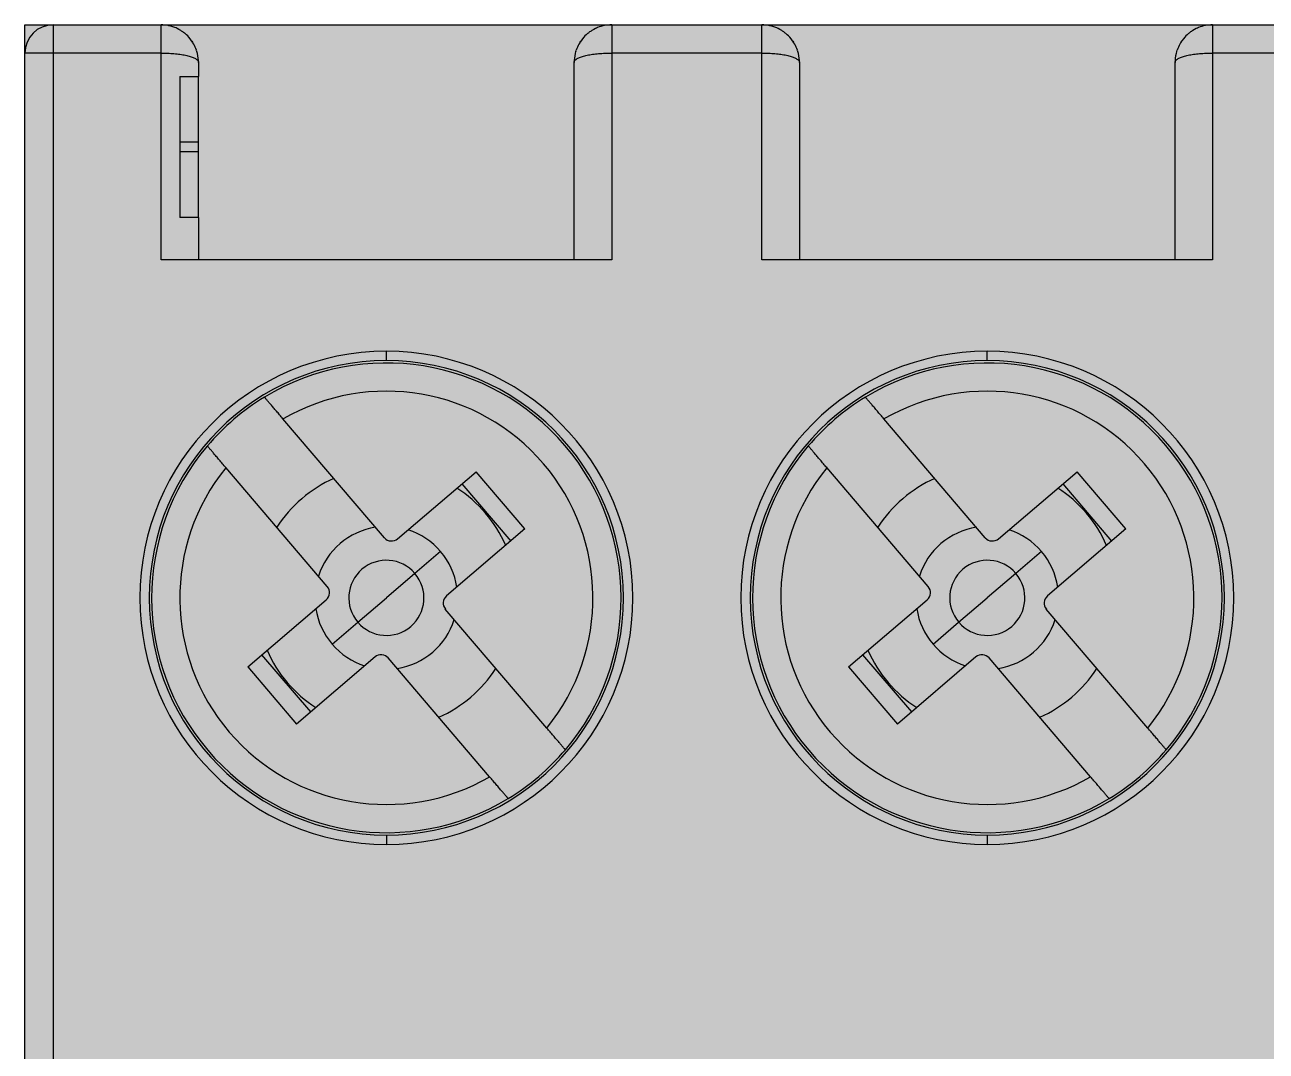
# Model space of a CAD drawing. Extents: x -20 to 2016, y -5898 to 916.
# Drawn here: x 955.75 to 968.97, y 106.23 to 117.16 of the extents above; entities that cross this region are included whole.
import ezdxf

# ---------------------------------------------------------------- set-up
doc = ezdxf.new("R2010")
doc.units = 0
doc.layers.add('MAIN-1', color=7, linetype='Continuous')
doc.layers.add('SYMS', color=7, linetype='Continuous')

msp = doc.modelspace()

# ---------------------------------------------------------------- hatches: boundary and pattern name
at = {"layer": 'SYMS', "true_color": 0x636466}
h = msp.add_hatch(color=251, dxfattribs=at)
h.dxf.hatch_style = 1
h.paths.add_polyline_path([(955.755, 38.159), (982.655, 38.159), (982.655, 117.159), (955.755, 117.159)])

# ---------------------------------------------------------------- linework, layer by layer
at = {"layer": 'MAIN-1'}
for p, q in [((956.055, 117.159), (956.055, 116.859)), ((956.055, 117.159), (957.205, 117.159)), ((957.205, 117.159), (962.005, 117.159)), ((957.226, 117.158), (957.205, 117.159)), ((957.205, 116.859), (957.205, 117.159)), ((957.248, 117.157), (957.226, 117.158)), ((957.269, 117.154), (957.248, 117.157)), ((957.29, 117.15), (957.269, 117.154)), ((957.311, 117.144), (957.29, 117.15)), ((957.332, 117.138), (957.311, 117.144)), ((957.353, 117.131), (957.332, 117.138)), ((961.872, 117.136), (961.854, 117.129)), ((961.89, 117.142), (961.872, 117.136)), ((961.909, 117.147), (961.89, 117.142)), ((961.928, 117.152), (961.909, 117.147)), ((961.947, 117.155), (961.928, 117.152)), ((961.966, 117.157), (961.947, 117.155)), ((961.985, 117.159), (961.966, 117.157)), ((962.005, 117.159), (961.985, 117.159)), ((962.005, 117.159), (963.605, 117.159)), ((962.005, 117.159), (962.005, 116.859)), ((963.605, 117.159), (968.405, 117.159)), ((963.626, 117.158), (963.605, 117.159)), ((963.605, 116.859), (963.605, 117.159)), ((963.648, 117.157), (963.626, 117.158)), ((963.669, 117.154), (963.648, 117.157)), ((963.69, 117.15), (963.669, 117.154)), ((963.711, 117.144), (963.69, 117.15)), ((963.732, 117.138), (963.711, 117.144)), ((963.753, 117.131), (963.732, 117.138)), ((968.272, 117.136), (968.254, 117.129)), ((968.29, 117.142), (968.272, 117.136)), ((968.309, 117.147), (968.29, 117.142)), ((968.328, 117.152), (968.309, 117.147)), ((968.347, 117.155), (968.328, 117.152)), ((968.366, 117.157), (968.347, 117.155)), ((968.385, 117.159), (968.366, 117.157)), ((968.405, 117.159), (968.385, 117.159)), ((968.405, 117.159), (970.005, 117.159)), ((968.405, 117.159), (968.405, 116.859)), ((957.365, 117.126), (957.353, 117.131)), ((957.378, 117.119), (957.365, 117.126)), ((957.396, 117.11), (957.378, 117.119)), ((957.415, 117.099), (957.396, 117.11)), ((957.424, 117.093), (957.415, 117.099)), ((957.431, 117.089), (957.424, 117.093)), ((957.439, 117.083), (957.431, 117.089)), ((957.446, 117.078), (957.439, 117.083)), ((957.454, 117.072), (957.446, 117.078)), ((957.461, 117.066), (957.454, 117.072)), ((957.468, 117.06), (957.461, 117.066)), ((957.475, 117.054), (957.468, 117.06)), ((957.489, 117.041), (957.475, 117.054)), ((957.502, 117.027), (957.489, 117.041)), ((957.516, 117.01), (957.502, 117.027)), ((957.531, 116.99), (957.516, 117.01)), ((961.694, 117.01), (961.678, 116.99)), ((961.707, 117.027), (961.694, 117.01)), ((961.72, 117.041), (961.707, 117.027)), ((961.734, 117.054), (961.72, 117.041)), ((961.741, 117.06), (961.734, 117.054)), ((961.748, 117.066), (961.741, 117.06)), ((961.756, 117.072), (961.748, 117.066)), ((961.763, 117.078), (961.756, 117.072)), ((961.77, 117.083), (961.763, 117.078)), ((961.778, 117.089), (961.77, 117.083)), ((961.785, 117.093), (961.778, 117.089)), ((961.794, 117.099), (961.785, 117.093)), ((961.813, 117.11), (961.794, 117.099)), ((961.831, 117.119), (961.813, 117.11)), ((961.844, 117.125), (961.831, 117.119)), ((961.854, 117.129), (961.844, 117.125)), ((963.765, 117.126), (963.753, 117.131)), ((963.778, 117.119), (963.765, 117.126)), ((963.796, 117.11), (963.778, 117.119)), ((963.815, 117.099), (963.796, 117.11)), ((963.824, 117.093), (963.815, 117.099)), ((963.831, 117.089), (963.824, 117.093)), ((963.839, 117.083), (963.831, 117.089)), ((963.846, 117.078), (963.839, 117.083)), ((963.854, 117.072), (963.846, 117.078)), ((963.861, 117.066), (963.854, 117.072)), ((963.868, 117.06), (963.861, 117.066)), ((963.875, 117.054), (963.868, 117.06)), ((963.889, 117.041), (963.875, 117.054)), ((963.902, 117.027), (963.889, 117.041)), ((963.916, 117.01), (963.902, 117.027)), ((963.931, 116.99), (963.916, 117.01)), ((968.094, 117.01), (968.078, 116.99)), ((968.107, 117.027), (968.094, 117.01)), ((968.12, 117.041), (968.107, 117.027)), ((968.134, 117.054), (968.12, 117.041)), ((968.141, 117.06), (968.134, 117.054)), ((968.148, 117.066), (968.141, 117.06)), ((968.156, 117.072), (968.148, 117.066)), ((968.163, 117.078), (968.156, 117.072)), ((968.17, 117.083), (968.163, 117.078)), ((968.178, 117.089), (968.17, 117.083)), ((968.185, 117.093), (968.178, 117.089)), ((968.194, 117.099), (968.185, 117.093)), ((968.213, 117.11), (968.194, 117.099)), ((968.231, 117.119), (968.213, 117.11)), ((968.244, 117.125), (968.231, 117.119)), ((968.254, 117.129), (968.244, 117.125)), ((957.541, 116.975), (957.531, 116.99)), ((957.545, 116.969), (957.535, 116.984)), ((957.535, 116.984), (957.541, 116.975)), ((957.554, 116.954), (957.545, 116.969)), ((957.562, 116.939), (957.554, 116.954)), ((957.569, 116.923), (957.562, 116.939)), ((957.576, 116.907), (957.569, 116.923)), ((957.582, 116.891), (957.576, 116.907)), ((957.588, 116.874), (957.584, 116.885)), ((957.593, 116.854), (957.588, 116.874)), ((961.621, 116.874), (961.616, 116.854)), ((961.625, 116.885), (961.621, 116.874)), ((961.633, 116.907), (961.627, 116.891)), ((961.64, 116.923), (961.633, 116.907)), ((961.647, 116.939), (961.64, 116.923)), ((961.656, 116.954), (961.647, 116.939)), ((961.664, 116.969), (961.656, 116.954)), ((961.674, 116.984), (961.664, 116.969)), ((961.678, 116.99), (961.668, 116.975)), ((961.668, 116.975), (961.674, 116.984)), ((963.941, 116.975), (963.931, 116.99)), ((963.945, 116.969), (963.935, 116.984)), ((963.935, 116.984), (963.941, 116.975)), ((963.954, 116.954), (963.945, 116.969)), ((963.962, 116.939), (963.954, 116.954)), ((963.969, 116.923), (963.962, 116.939)), ((963.976, 116.907), (963.969, 116.923)), ((963.982, 116.891), (963.976, 116.907)), ((963.988, 116.874), (963.984, 116.885)), ((963.993, 116.854), (963.988, 116.874)), ((968.021, 116.874), (968.016, 116.854)), ((968.025, 116.885), (968.021, 116.874)), ((968.033, 116.907), (968.027, 116.891)), ((968.04, 116.923), (968.033, 116.907)), ((968.047, 116.939), (968.04, 116.923)), ((968.056, 116.954), (968.047, 116.939)), ((968.064, 116.969), (968.056, 116.954)), ((968.074, 116.984), (968.064, 116.969)), ((968.078, 116.99), (968.068, 116.975)), ((968.068, 116.975), (968.074, 116.984)), ((955.755, 105.659), (955.755, 116.859)), ((956.055, 116.859), (955.755, 116.859)), ((956.055, 116.859), (956.055, 105.959)), ((957.205, 116.859), (956.055, 116.859)), ((957.205, 114.659), (957.205, 116.859)), ((957.205, 116.859), (957.222, 116.859)), ((957.222, 116.859), (957.24, 116.858)), ((957.24, 116.858), (957.257, 116.858)), ((957.257, 116.858), (957.275, 116.857)), ((957.275, 116.857), (957.292, 116.856)), ((957.292, 116.856), (957.309, 116.855)), ((957.309, 116.855), (957.326, 116.854)), ((957.326, 116.854), (957.343, 116.853)), ((957.343, 116.853), (957.359, 116.851)), ((957.359, 116.851), (957.376, 116.849)), ((957.376, 116.849), (957.392, 116.848)), ((957.392, 116.848), (957.407, 116.845)), ((957.407, 116.845), (957.422, 116.843)), ((957.422, 116.843), (957.437, 116.84)), ((957.437, 116.84), (957.451, 116.838)), ((957.451, 116.838), (957.465, 116.835)), ((957.465, 116.835), (957.479, 116.832)), ((957.479, 116.832), (957.491, 116.829)), ((957.491, 116.829), (957.504, 116.826)), ((957.504, 116.826), (957.515, 116.822)), ((957.515, 116.822), (957.526, 116.819)), ((957.526, 116.819), (957.537, 116.815)), ((957.537, 116.815), (957.546, 116.811)), ((957.546, 116.811), (957.555, 116.807)), ((957.555, 116.807), (957.564, 116.803)), ((957.564, 116.803), (957.571, 116.799)), ((957.571, 116.799), (957.578, 116.795)), ((957.578, 116.795), (957.584, 116.791)), ((957.584, 116.791), (957.59, 116.786)), ((957.59, 116.786), (957.594, 116.782)), ((957.598, 116.829), (957.593, 116.854)), ((957.594, 116.782), (957.598, 116.778)), ((957.602, 116.805), (957.598, 116.829)), ((957.598, 116.778), (957.601, 116.773)), ((957.601, 116.773), (957.603, 116.769)), ((957.604, 116.78), (957.602, 116.805)), ((957.603, 116.769), (957.604, 116.764)), ((957.605, 116.759), (957.604, 116.78)), ((957.604, 116.764), (957.605, 116.759)), ((957.605, 116.759), (957.605, 116.609)), ((961.607, 116.805), (961.605, 116.78)), ((961.605, 116.78), (961.605, 116.759)), ((961.605, 116.764), (961.606, 116.769)), ((961.605, 116.759), (961.605, 116.764)), ((961.605, 114.659), (961.605, 116.759)), ((961.606, 116.769), (961.608, 116.773)), ((961.611, 116.829), (961.607, 116.805)), ((961.608, 116.773), (961.611, 116.778)), ((961.616, 116.854), (961.611, 116.829)), ((961.611, 116.778), (961.615, 116.782)), ((961.615, 116.782), (961.619, 116.786)), ((961.619, 116.786), (961.625, 116.791)), ((961.625, 116.791), (961.631, 116.795)), ((961.631, 116.795), (961.638, 116.799)), ((961.638, 116.799), (961.645, 116.803)), ((961.645, 116.803), (961.654, 116.807)), ((961.654, 116.807), (961.663, 116.811)), ((961.663, 116.811), (961.672, 116.815)), ((961.672, 116.815), (961.683, 116.819)), ((961.683, 116.819), (961.694, 116.822)), ((961.694, 116.822), (961.706, 116.826)), ((961.706, 116.826), (961.718, 116.829)), ((961.718, 116.829), (961.731, 116.832)), ((961.731, 116.832), (961.744, 116.835)), ((961.744, 116.835), (961.758, 116.838)), ((961.758, 116.838), (961.772, 116.84)), ((961.772, 116.84), (961.787, 116.843)), ((961.787, 116.843), (961.802, 116.845)), ((961.802, 116.845), (961.818, 116.848)), ((961.818, 116.848), (961.834, 116.849)), ((961.834, 116.849), (961.85, 116.851)), ((961.85, 116.851), (961.866, 116.853)), ((961.866, 116.853), (961.883, 116.854)), ((961.883, 116.854), (961.9, 116.855)), ((961.9, 116.855), (961.917, 116.856)), ((961.917, 116.856), (961.934, 116.857)), ((961.934, 116.857), (961.952, 116.858)), ((961.952, 116.858), (961.969, 116.858)), ((961.969, 116.858), (961.987, 116.859)), ((961.987, 116.859), (962.005, 116.859)), ((963.605, 116.859), (962.005, 116.859)), ((962.005, 116.859), (962.005, 114.659)), ((963.605, 114.659), (963.605, 116.859)), ((963.605, 116.859), (963.622, 116.859)), ((963.622, 116.859), (963.64, 116.858)), ((963.64, 116.858), (963.657, 116.858)), ((963.657, 116.858), (963.675, 116.857)), ((963.675, 116.857), (963.692, 116.856)), ((963.692, 116.856), (963.709, 116.855)), ((963.709, 116.855), (963.726, 116.854)), ((963.726, 116.854), (963.743, 116.853)), ((963.743, 116.853), (963.759, 116.851)), ((963.759, 116.851), (963.776, 116.849)), ((963.776, 116.849), (963.792, 116.848)), ((963.792, 116.848), (963.807, 116.845)), ((963.807, 116.845), (963.822, 116.843)), ((963.822, 116.843), (963.837, 116.84)), ((963.837, 116.84), (963.851, 116.838)), ((963.851, 116.838), (963.865, 116.835)), ((963.865, 116.835), (963.879, 116.832)), ((963.879, 116.832), (963.891, 116.829)), ((963.891, 116.829), (963.904, 116.826)), ((963.904, 116.826), (963.915, 116.822)), ((963.915, 116.822), (963.926, 116.819)), ((963.926, 116.819), (963.937, 116.815)), ((963.937, 116.815), (963.946, 116.811)), ((963.946, 116.811), (963.955, 116.807)), ((963.955, 116.807), (963.964, 116.803)), ((963.964, 116.803), (963.971, 116.799)), ((963.971, 116.799), (963.978, 116.795)), ((963.978, 116.795), (963.984, 116.791)), ((963.984, 116.791), (963.99, 116.786)), ((963.99, 116.786), (963.994, 116.782)), ((963.998, 116.829), (963.993, 116.854)), ((963.994, 116.782), (963.998, 116.778)), ((964.002, 116.805), (963.998, 116.829)), ((963.998, 116.778), (964.001, 116.773)), ((964.001, 116.773), (964.003, 116.769)), ((964.004, 116.78), (964.002, 116.805)), ((964.003, 116.769), (964.004, 116.764)), ((964.005, 116.759), (964.004, 116.78)), ((964.004, 116.764), (964.005, 116.759)), ((964.005, 116.759), (964.005, 114.659)), ((968.007, 116.805), (968.005, 116.78)), ((968.005, 116.78), (968.005, 116.759)), ((968.005, 116.764), (968.006, 116.769)), ((968.005, 116.759), (968.005, 116.764)), ((968.005, 114.659), (968.005, 116.759)), ((968.006, 116.769), (968.008, 116.773)), ((968.011, 116.829), (968.007, 116.805)), ((968.008, 116.773), (968.011, 116.778)), ((968.016, 116.854), (968.011, 116.829)), ((968.011, 116.778), (968.015, 116.782)), ((968.015, 116.782), (968.019, 116.786)), ((968.019, 116.786), (968.025, 116.791)), ((968.025, 116.791), (968.031, 116.795)), ((968.031, 116.795), (968.038, 116.799)), ((968.038, 116.799), (968.045, 116.803)), ((968.045, 116.803), (968.054, 116.807)), ((968.054, 116.807), (968.063, 116.811)), ((968.063, 116.811), (968.072, 116.815)), ((968.072, 116.815), (968.083, 116.819)), ((968.083, 116.819), (968.094, 116.822)), ((968.094, 116.822), (968.106, 116.826)), ((968.106, 116.826), (968.118, 116.829)), ((968.118, 116.829), (968.131, 116.832)), ((968.131, 116.832), (968.144, 116.835)), ((968.144, 116.835), (968.158, 116.838)), ((968.158, 116.838), (968.172, 116.84)), ((968.172, 116.84), (968.187, 116.843)), ((968.187, 116.843), (968.202, 116.845)), ((968.202, 116.845), (968.218, 116.848)), ((968.218, 116.848), (968.234, 116.849)), ((968.234, 116.849), (968.25, 116.851)), ((968.25, 116.851), (968.266, 116.853)), ((968.266, 116.853), (968.283, 116.854)), ((968.283, 116.854), (968.3, 116.855)), ((968.3, 116.855), (968.317, 116.856)), ((968.317, 116.856), (968.334, 116.857)), ((968.334, 116.857), (968.352, 116.858)), ((968.352, 116.858), (968.369, 116.858)), ((968.369, 116.858), (968.387, 116.859)), ((968.387, 116.859), (968.405, 116.859)), ((970.005, 116.859), (968.405, 116.859)), ((968.405, 116.859), (968.405, 114.659)), ((957.405, 116.609), (957.405, 115.109)), ((957.405, 116.609), (957.605, 116.609)), ((957.605, 115.909), (957.605, 116.609)), ((957.605, 115.909), (957.405, 115.909)), ((957.605, 115.809), (957.605, 115.909)), ((957.405, 115.809), (957.605, 115.809)), ((957.605, 115.109), (957.605, 115.809)), ((957.605, 115.109), (957.405, 115.109)), ((957.605, 115.109), (957.605, 114.659)), ((962.005, 114.659), (957.205, 114.659)), ((968.405, 114.659), (963.605, 114.659)), ((959.605, 113.584), (959.605, 113.684)), ((966.005, 113.584), (966.005, 113.684)), ((958.307, 113.195), (958.307, 113.196)), ((958.308, 113.194), (958.307, 113.195)), ((958.307, 113.195), (958.307, 113.195)), ((958.31, 113.192), (958.308, 113.194)), ((958.311, 113.19), (958.31, 113.192)), ((958.314, 113.187), (958.311, 113.19)), ((958.316, 113.184), (958.314, 113.187)), ((958.319, 113.181), (958.316, 113.184)), ((958.322, 113.177), (958.319, 113.181)), ((958.326, 113.173), (958.322, 113.177)), ((958.33, 113.168), (958.326, 113.173)), ((958.334, 113.163), (958.33, 113.168)), ((964.707, 113.195), (964.707, 113.196)), ((964.708, 113.194), (964.707, 113.195)), ((964.707, 113.195), (964.707, 113.195)), ((964.71, 113.192), (964.708, 113.194)), ((964.711, 113.19), (964.71, 113.192)), ((964.714, 113.187), (964.711, 113.19)), ((964.716, 113.184), (964.714, 113.187)), ((964.719, 113.181), (964.716, 113.184)), ((964.722, 113.177), (964.719, 113.181)), ((964.726, 113.173), (964.722, 113.177)), ((964.73, 113.168), (964.726, 113.173)), ((964.734, 113.163), (964.73, 113.168)), ((958.339, 113.158), (958.334, 113.163)), ((958.344, 113.152), (958.339, 113.158)), ((958.349, 113.146), (958.344, 113.152)), ((958.355, 113.139), (958.349, 113.146)), ((958.361, 113.132), (958.355, 113.139)), ((958.367, 113.125), (958.361, 113.132)), ((958.374, 113.117), (958.367, 113.125)), ((958.38, 113.109), (958.374, 113.117)), ((958.388, 113.101), (958.38, 113.109)), ((958.395, 113.092), (958.388, 113.101)), ((958.402, 113.083), (958.395, 113.092)), ((958.41, 113.074), (958.402, 113.083)), ((958.418, 113.065), (958.41, 113.074)), ((958.426, 113.056), (958.418, 113.065)), ((958.434, 113.046), (958.426, 113.056)), ((958.442, 113.037), (958.434, 113.046)), ((958.451, 113.027), (958.442, 113.037)), ((964.739, 113.158), (964.734, 113.163)), ((964.744, 113.152), (964.739, 113.158)), ((964.749, 113.146), (964.744, 113.152)), ((964.755, 113.139), (964.749, 113.146)), ((964.761, 113.132), (964.755, 113.139)), ((964.767, 113.125), (964.761, 113.132)), ((964.774, 113.117), (964.767, 113.125)), ((964.78, 113.109), (964.774, 113.117)), ((964.787, 113.101), (964.78, 113.109)), ((964.795, 113.092), (964.787, 113.101)), ((964.802, 113.084), (964.795, 113.092)), ((964.81, 113.075), (964.802, 113.084)), ((964.818, 113.065), (964.81, 113.075)), ((964.826, 113.056), (964.818, 113.065)), ((964.834, 113.046), (964.826, 113.056)), ((964.843, 113.036), (964.834, 113.046)), ((964.851, 113.026), (964.843, 113.036)), ((958.459, 113.017), (958.451, 113.027)), ((958.468, 113.007), (958.459, 113.017)), ((958.477, 112.996), (958.468, 113.007)), ((958.486, 112.986), (958.477, 112.996)), ((958.495, 112.975), (958.486, 112.986)), ((958.504, 112.964), (958.495, 112.975)), ((959.584, 111.699), (958.504, 112.964)), ((964.86, 113.016), (964.851, 113.026)), ((964.869, 113.006), (964.86, 113.016)), ((964.877, 112.995), (964.869, 113.006)), ((964.886, 112.985), (964.877, 112.995)), ((964.895, 112.975), (964.886, 112.985)), ((964.904, 112.964), (964.895, 112.975)), ((965.984, 111.699), (964.904, 112.964)), ((957.699, 112.675), (957.698, 112.676)), ((957.698, 112.676), (957.698, 112.676)), ((957.7, 112.674), (957.699, 112.675)), ((957.701, 112.673), (957.7, 112.674)), ((957.703, 112.67), (957.701, 112.673)), ((957.705, 112.668), (957.703, 112.67)), ((957.708, 112.665), (957.705, 112.668)), ((957.711, 112.662), (957.708, 112.665)), ((957.714, 112.658), (957.711, 112.662)), ((957.717, 112.654), (957.714, 112.658)), ((957.721, 112.649), (957.717, 112.654)), ((957.726, 112.644), (957.721, 112.649)), ((957.73, 112.638), (957.726, 112.644)), ((957.735, 112.633), (957.73, 112.638)), ((964.099, 112.675), (964.098, 112.676)), ((964.098, 112.676), (964.098, 112.676)), ((964.1, 112.674), (964.099, 112.675)), ((964.101, 112.673), (964.1, 112.674)), ((964.103, 112.67), (964.101, 112.673)), ((964.105, 112.668), (964.103, 112.67)), ((964.108, 112.665), (964.105, 112.668)), ((964.111, 112.662), (964.108, 112.665)), ((964.114, 112.658), (964.111, 112.662)), ((964.117, 112.654), (964.114, 112.658)), ((964.121, 112.649), (964.117, 112.654)), ((964.126, 112.644), (964.121, 112.649)), ((964.13, 112.638), (964.126, 112.644)), ((964.135, 112.633), (964.13, 112.638)), ((957.741, 112.626), (957.735, 112.633)), ((957.746, 112.62), (957.741, 112.626)), ((957.752, 112.613), (957.746, 112.62)), ((957.759, 112.605), (957.752, 112.613)), ((957.765, 112.598), (957.759, 112.605)), ((957.772, 112.59), (957.765, 112.598)), ((957.779, 112.581), (957.772, 112.59)), ((957.786, 112.573), (957.779, 112.581)), ((957.794, 112.564), (957.786, 112.573)), ((957.802, 112.555), (957.794, 112.564)), ((957.809, 112.546), (957.802, 112.555)), ((957.817, 112.536), (957.809, 112.546)), ((957.826, 112.527), (957.817, 112.536)), ((957.834, 112.517), (957.826, 112.527)), ((957.842, 112.507), (957.834, 112.517)), ((957.851, 112.497), (957.842, 112.507)), ((964.141, 112.626), (964.135, 112.633)), ((964.146, 112.62), (964.141, 112.626)), ((964.152, 112.613), (964.146, 112.62)), ((964.159, 112.605), (964.152, 112.613)), ((964.165, 112.598), (964.159, 112.605)), ((964.172, 112.59), (964.165, 112.598)), ((964.179, 112.582), (964.172, 112.59)), ((964.186, 112.573), (964.179, 112.582)), ((964.194, 112.564), (964.186, 112.573)), ((964.201, 112.555), (964.194, 112.564)), ((964.209, 112.546), (964.201, 112.555)), ((964.217, 112.536), (964.209, 112.546)), ((964.226, 112.527), (964.217, 112.536)), ((964.234, 112.517), (964.226, 112.527)), ((964.243, 112.507), (964.234, 112.517)), ((964.251, 112.497), (964.243, 112.507)), ((957.86, 112.487), (957.851, 112.497)), ((957.868, 112.477), (957.86, 112.487)), ((957.877, 112.466), (957.868, 112.477)), ((957.886, 112.456), (957.877, 112.466)), ((957.896, 112.445), (957.886, 112.456)), ((958.976, 111.18), (957.896, 112.445)), ((959.725, 111.688), (960.562, 112.402)), ((961.081, 111.794), (960.562, 112.402)), ((964.26, 112.486), (964.251, 112.497)), ((964.269, 112.476), (964.26, 112.486)), ((964.278, 112.466), (964.269, 112.476)), ((964.287, 112.455), (964.278, 112.466)), ((964.296, 112.445), (964.287, 112.455)), ((965.376, 111.18), (964.296, 112.445)), ((966.125, 111.688), (966.962, 112.402)), ((967.481, 111.794), (966.962, 112.402)), ((960.41, 112.272), (960.929, 111.664)), ((966.81, 112.272), (967.329, 111.664)), ((961.081, 111.794), (960.245, 111.079)), ((967.481, 111.794), (966.645, 111.079)), ((960.182, 111.552), (959.909, 111.319)), ((966.582, 111.552), (966.309, 111.319)), ((959.909, 111.319), (959.605, 111.059)), ((966.309, 111.319), (966.005, 111.059)), ((959.3, 110.799), (959.605, 111.059)), ((965.7, 110.799), (966.005, 111.059)), ((958.128, 110.324), (958.965, 111.039)), ((961.313, 109.673), (960.233, 110.938)), ((964.528, 110.324), (965.365, 111.039)), ((967.713, 109.673), (966.633, 110.938)), ((959.027, 110.566), (959.3, 110.799)), ((965.427, 110.566), (965.7, 110.799)), ((958.8, 109.846), (958.28, 110.454)), ((959.484, 110.43), (958.647, 109.716)), ((960.705, 109.154), (959.625, 110.419)), ((965.2, 109.846), (964.68, 110.454)), ((965.884, 110.43), (965.047, 109.716)), ((967.105, 109.154), (966.025, 110.419)), ((958.128, 110.324), (958.647, 109.716)), ((964.528, 110.324), (965.047, 109.716)), ((961.323, 109.662), (961.313, 109.673)), ((961.332, 109.652), (961.323, 109.662)), ((961.341, 109.641), (961.332, 109.652)), ((961.35, 109.631), (961.341, 109.641)), ((961.358, 109.621), (961.35, 109.631)), ((961.367, 109.611), (961.358, 109.621)), ((961.375, 109.601), (961.367, 109.611)), ((961.384, 109.591), (961.375, 109.601)), ((967.722, 109.663), (967.713, 109.673)), ((967.731, 109.652), (967.722, 109.663)), ((967.74, 109.642), (967.731, 109.652)), ((967.749, 109.632), (967.74, 109.642)), ((967.758, 109.621), (967.749, 109.632)), ((967.767, 109.611), (967.758, 109.621)), ((967.775, 109.601), (967.767, 109.611)), ((967.783, 109.591), (967.775, 109.601)), ((961.392, 109.582), (961.384, 109.591)), ((961.4, 109.572), (961.392, 109.582)), ((961.408, 109.563), (961.4, 109.572)), ((961.415, 109.554), (961.408, 109.563)), ((961.423, 109.545), (961.415, 109.554)), ((961.43, 109.537), (961.423, 109.545)), ((961.437, 109.528), (961.43, 109.537)), ((961.444, 109.52), (961.437, 109.528)), ((961.451, 109.513), (961.444, 109.52)), ((961.457, 109.505), (961.451, 109.513)), ((961.463, 109.498), (961.457, 109.505)), ((961.469, 109.492), (961.463, 109.498)), ((961.474, 109.485), (961.469, 109.492)), ((961.479, 109.48), (961.474, 109.485)), ((961.484, 109.474), (961.479, 109.48)), ((961.488, 109.469), (961.484, 109.474)), ((961.492, 109.464), (961.488, 109.469)), ((967.792, 109.582), (967.783, 109.591)), ((967.8, 109.572), (967.792, 109.582)), ((967.808, 109.563), (967.8, 109.572)), ((967.816, 109.554), (967.808, 109.563)), ((967.823, 109.545), (967.816, 109.554)), ((967.83, 109.536), (967.823, 109.545)), ((967.837, 109.528), (967.83, 109.536)), ((967.844, 109.52), (967.837, 109.528)), ((967.851, 109.513), (967.844, 109.52)), ((967.857, 109.505), (967.851, 109.513)), ((967.863, 109.498), (967.857, 109.505)), ((967.868, 109.492), (967.863, 109.498)), ((967.874, 109.485), (967.868, 109.492)), ((967.879, 109.48), (967.874, 109.485)), ((967.883, 109.474), (967.879, 109.48)), ((967.888, 109.469), (967.883, 109.474)), ((967.892, 109.464), (967.888, 109.469)), ((961.495, 109.46), (961.492, 109.464)), ((961.499, 109.456), (961.495, 109.46)), ((961.502, 109.453), (961.499, 109.456)), ((961.504, 109.45), (961.502, 109.453)), ((961.506, 109.447), (961.504, 109.45)), ((961.508, 109.445), (961.506, 109.447)), ((961.509, 109.444), (961.508, 109.445)), ((961.51, 109.443), (961.509, 109.444)), ((961.511, 109.442), (961.51, 109.443)), ((961.511, 109.442), (961.511, 109.442)), ((967.895, 109.46), (967.892, 109.464)), ((967.899, 109.456), (967.895, 109.46)), ((967.902, 109.453), (967.899, 109.456)), ((967.904, 109.45), (967.902, 109.453)), ((967.906, 109.447), (967.904, 109.45)), ((967.908, 109.445), (967.906, 109.447)), ((967.909, 109.444), (967.908, 109.445)), ((967.91, 109.443), (967.909, 109.444)), ((967.911, 109.442), (967.91, 109.443)), ((967.911, 109.442), (967.911, 109.442)), ((960.714, 109.143), (960.705, 109.154)), ((960.723, 109.132), (960.714, 109.143)), ((960.732, 109.122), (960.723, 109.132)), ((960.741, 109.111), (960.732, 109.122)), ((960.75, 109.101), (960.741, 109.111)), ((960.758, 109.091), (960.75, 109.101)), ((960.767, 109.081), (960.758, 109.091)), ((960.775, 109.072), (960.767, 109.081)), ((960.783, 109.062), (960.775, 109.072)), ((967.114, 109.143), (967.105, 109.154)), ((967.123, 109.133), (967.114, 109.143)), ((967.132, 109.122), (967.123, 109.133)), ((967.141, 109.112), (967.132, 109.122)), ((967.149, 109.102), (967.141, 109.112)), ((967.158, 109.092), (967.149, 109.102)), ((967.167, 109.082), (967.158, 109.092)), ((967.175, 109.072), (967.167, 109.082)), ((967.183, 109.062), (967.175, 109.072)), ((960.791, 109.053), (960.783, 109.062)), ((960.799, 109.044), (960.791, 109.053)), ((960.807, 109.034), (960.799, 109.044)), ((960.814, 109.026), (960.807, 109.034)), ((960.822, 109.017), (960.814, 109.026)), ((960.829, 109.009), (960.822, 109.017)), ((960.836, 109.001), (960.829, 109.009)), ((960.842, 108.993), (960.836, 109.001)), ((960.848, 108.986), (960.842, 108.993)), ((960.854, 108.979), (960.848, 108.986)), ((960.86, 108.972), (960.854, 108.979)), ((960.865, 108.966), (960.86, 108.972)), ((960.87, 108.96), (960.865, 108.966)), ((960.875, 108.955), (960.87, 108.96)), ((960.879, 108.95), (960.875, 108.955)), ((960.883, 108.945), (960.879, 108.95)), ((960.887, 108.941), (960.883, 108.945)), ((960.89, 108.937), (960.887, 108.941)), ((960.893, 108.934), (960.89, 108.937)), ((967.191, 109.053), (967.183, 109.062)), ((967.199, 109.043), (967.191, 109.053)), ((967.207, 109.034), (967.199, 109.043)), ((967.215, 109.025), (967.207, 109.034)), ((967.222, 109.017), (967.215, 109.025)), ((967.229, 109.009), (967.222, 109.017)), ((967.236, 109.001), (967.229, 109.009)), ((967.242, 108.993), (967.236, 109.001)), ((967.248, 108.986), (967.242, 108.993)), ((967.254, 108.979), (967.248, 108.986)), ((967.26, 108.972), (967.254, 108.979)), ((967.265, 108.966), (967.26, 108.972)), ((967.27, 108.96), (967.265, 108.966)), ((967.275, 108.955), (967.27, 108.96)), ((967.279, 108.95), (967.275, 108.955)), ((967.283, 108.945), (967.279, 108.95)), ((967.287, 108.941), (967.283, 108.945)), ((967.29, 108.937), (967.287, 108.941)), ((967.293, 108.933), (967.29, 108.937)), ((960.896, 108.931), (960.893, 108.934)), ((960.898, 108.928), (960.896, 108.931)), ((960.899, 108.926), (960.898, 108.928)), ((960.901, 108.924), (960.899, 108.926)), ((960.902, 108.923), (960.901, 108.924)), ((960.903, 108.922), (960.902, 108.923)), ((960.902, 108.923), (960.902, 108.923)), ((967.296, 108.931), (967.293, 108.933)), ((967.298, 108.928), (967.296, 108.931)), ((967.299, 108.926), (967.298, 108.928)), ((967.301, 108.924), (967.299, 108.926)), ((967.302, 108.923), (967.301, 108.924)), ((967.303, 108.922), (967.302, 108.923)), ((967.302, 108.923), (967.302, 108.923)), ((959.605, 108.534), (959.605, 108.434)), ((966.005, 108.534), (966.005, 108.434))]:
    msp.add_line(p, q, dxfattribs=at)
for centre, radius, start, end in [((956.055, 116.859), 0.3, 90, 180), ((959.605, 111.059), 2.625, 0, 180), ((959.605, 111.059), 2.525, 90, 270), ((959.605, 111.059), 2.525, 270, 90), ((966.005, 111.059), 2.625, 0, 180), ((966.005, 111.059), 2.525, 90, 270), ((966.005, 111.059), 2.525, 270, 90), ((959.605, 111.059), 2.5, 319.6927, 121.2789), ((966.005, 111.059), 2.5, 319.6927, 121.2789), ((959.605, 111.059), 2.5, 121.2789, 130.4858), ((959.605, 111.059), 2.2, 320.9615, 120.0101), ((966.005, 111.059), 2.5, 121.2789, 130.4858), ((966.005, 111.059), 2.2, 320.9615, 120.0101), ((959.605, 111.059), 2.5, 130.4858, 139.6927), ((966.005, 111.059), 2.5, 130.4858, 139.6927), ((959.605, 111.059), 2.5, 139.6927, 301.2789), ((966.005, 111.059), 2.5, 139.6927, 301.2789), ((959.605, 111.059), 2.2, 140.9615, 300.0101), ((966.005, 111.059), 2.2, 140.9615, 300.0101), ((959.605, 111.059), 1.388, 113.7325, 147.2391), ((966.005, 111.059), 1.388, 113.7325, 147.2391), ((959.605, 111.059), 1.388, 40.4858, 57.239), ((966.005, 111.059), 1.388, 40.4858, 57.239), ((959.605, 111.059), 1.388, 23.7326, 40.4858), ((966.005, 111.059), 1.388, 23.7326, 40.4858), ((959.605, 111.059), 0.76, 98.7185, 162.2531), ((959.605, 111.059), 0.76, 40.4858, 72.2531), ((966.005, 111.059), 0.76, 98.7185, 162.2531), ((966.005, 111.059), 0.76, 40.4858, 72.2531), ((959.66, 111.764), 0.1, 220.4857, 310.4857), ((966.06, 111.764), 0.1, 220.4857, 310.4857), ((959.605, 111.059), 0.4, 40.4858, 220.4858), ((959.605, 111.059), 0.76, 8.7184, 40.4858), ((966.005, 111.059), 0.4, 40.4858, 220.4858), ((966.005, 111.059), 0.76, 8.7184, 40.4858), ((959.605, 111.059), 0.4, 220.4858, 40.4858), ((966.005, 111.059), 0.4, 220.4858, 40.4858), ((959.605, 111.059), 2.625, 180, 0), ((958.9, 111.115), 0.1, 310.4857, 40.4857), ((960.31, 111.003), 0.1, 130.4857, 220.4857), ((966.005, 111.059), 2.625, 180, 0), ((965.3, 111.115), 0.1, 310.4857, 40.4857), ((966.71, 111.003), 0.1, 130.4857, 220.4857), ((959.605, 111.059), 0.76, 188.7185, 220.4858), ((966.005, 111.059), 0.76, 188.7185, 220.4858), ((959.605, 111.059), 0.76, 278.7184, 342.2531), ((966.005, 111.059), 0.76, 278.7184, 342.2531), ((959.605, 111.059), 0.76, 220.4858, 252.2531), ((966.005, 111.059), 0.76, 220.4858, 252.2531), ((959.605, 111.059), 1.388, 203.7325, 220.4858), ((959.549, 110.354), 0.1, 40.4857, 130.4857), ((966.005, 111.059), 1.388, 203.7325, 220.4858), ((965.949, 110.354), 0.1, 40.4857, 130.4857), ((959.605, 111.059), 1.388, 293.7325, 327.239), ((966.005, 111.059), 1.388, 293.7325, 327.239), ((959.605, 111.059), 1.388, 220.4858, 237.239), ((966.005, 111.059), 1.388, 220.4858, 237.239), ((959.605, 111.059), 2.5, 310.4858, 319.6927), ((966.005, 111.059), 2.5, 310.4858, 319.6927), ((959.605, 111.059), 2.5, 301.2789, 310.4858), ((966.005, 111.059), 2.5, 301.2789, 310.4858)]:
    msp.add_arc(centre, radius, start, end, dxfattribs=at)
at = {"layer": 'SYMS'}
msp.add_lwpolyline([(955.755, 117.159), (982.655, 117.159), (982.655, 38.159), (955.755, 38.159)], close=True, dxfattribs=at)

doc.saveas('drawing.dxf')
